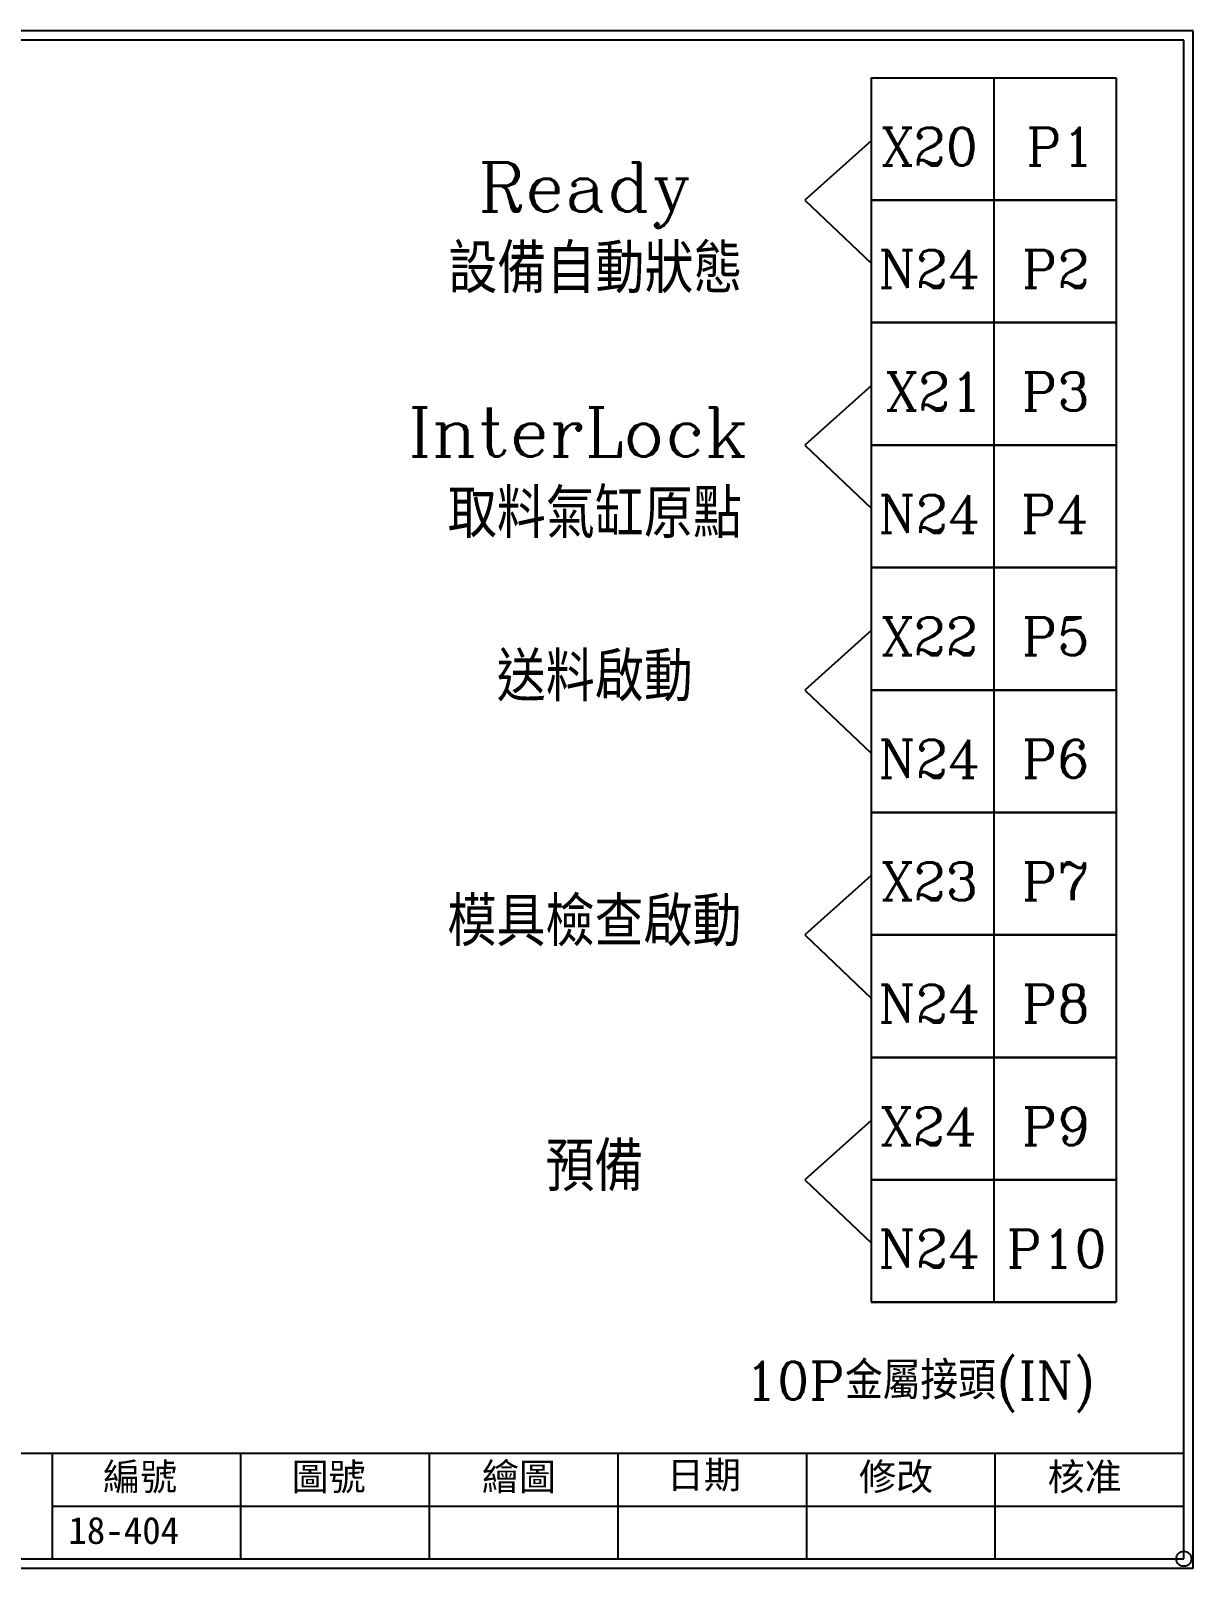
# Model space of a CAD drawing. Extents: x 275 to 562, y 265 to 469.
# Drawn here: x 407.8 to 561.9, y 264.9 to 468.9 of the extents above; entities that cross this region are included whole.
import ezdxf

# ---------------------------------------------------------------- set-up
doc = ezdxf.new("R2010")
doc.units = 0
doc.layers.get('0').update_dxf_attribs({"linetype": 'CONTINUOUS'})
doc.layers.add('圖框層', color=7, linetype='CONTINUOUS')
doc.layers.add('標尺寸層', color=3, linetype='CONTINUOUS')
doc.styles.add('CNS', font='romanc.shx', dxfattribs={"bigfont": 'chineset.shx'})
doc.styles.add('STSL', font='kaiu.ttf')

msp = doc.modelspace()

# ---------------------------------------------------------------- linework, layer by layer
at = {"color": 7}
msp.add_circle((560.65, 266.2), 1, dxfattribs=at)
at = {"layer": '圖框層', "color": 7}
for p, q in [((561.9, 468.91), (274.9, 468.91)), ((560.65, 467.66), (276.15, 467.66)), ((560.65, 266.2), (560.65, 467.66)), ((561.9, 264.95), (561.9, 468.91)), ((276.15, 280.2), (560.65, 280.2)), ((410.65, 266.2), (410.65, 280.2)), ((435.65, 266.2), (435.65, 280.2)), ((460.65, 266.2), (460.65, 280.2)), ((485.65, 266.2), (485.65, 280.2)), ((510.65, 266.2), (510.65, 280.2)), ((535.65, 266.2), (535.65, 280.2)), ((410.65, 273.2), (560.65, 273.2)), ((276.15, 266.2), (560.65, 266.2)), ((274.9, 264.95), (561.9, 264.95))]:
    msp.add_line(p, q, dxfattribs=at)
at = {"layer": '標尺寸層', "color": 7}
for p, q in [((519.21, 462.68), (535.45, 462.68)), ((519.21, 462.68), (519.21, 300.23)), ((535.45, 462.68), (551.7, 462.68)), ((535.45, 462.68), (535.45, 446.43)), ((551.7, 462.68), (551.7, 446.43)), ((519.21, 454.32), (510.39, 446.43)), ((510.39, 446.43), (519.21, 438.06)), ((519.21, 446.43), (535.45, 446.43)), ((535.45, 446.43), (519.21, 446.43)), ((519.21, 446.43), (535.45, 446.43)), ((535.45, 446.43), (551.7, 446.43)), ((551.7, 446.43), (535.45, 446.43)), ((535.45, 446.43), (551.7, 446.43)), ((535.45, 446.43), (535.45, 430.19)), ((551.7, 446.43), (551.7, 430.19)), ((535.45, 430.19), (519.21, 430.19)), ((519.21, 430.19), (535.45, 430.19)), ((551.7, 430.19), (535.45, 430.19)), ((535.45, 430.19), (551.7, 430.19)), ((535.45, 430.19), (535.45, 413.94)), ((551.7, 430.19), (551.7, 413.94)), ((519.21, 421.83), (510.39, 413.94)), ((510.39, 413.94), (519.21, 405.57)), ((535.45, 413.94), (519.21, 413.94)), ((519.21, 413.94), (535.45, 413.94)), ((551.7, 413.94), (535.45, 413.94)), ((535.45, 413.94), (551.7, 413.94)), ((535.45, 413.94), (535.45, 397.7)), ((551.7, 413.94), (551.7, 397.7)), ((535.45, 397.7), (519.21, 397.7)), ((519.21, 397.7), (535.45, 397.7)), ((551.7, 397.7), (535.45, 397.7)), ((535.45, 397.7), (551.7, 397.7)), ((535.45, 397.7), (535.45, 381.45)), ((551.7, 397.7), (551.7, 381.45)), ((519.21, 389.34), (510.39, 381.45)), ((510.39, 381.45), (519.21, 373.08)), ((535.45, 381.45), (519.21, 381.45)), ((519.21, 381.45), (535.45, 381.45)), ((551.7, 381.45), (535.45, 381.45)), ((535.45, 381.45), (551.7, 381.45)), ((535.45, 381.45), (535.45, 365.21)), ((551.7, 381.45), (551.7, 365.21)), ((535.45, 365.21), (519.21, 365.21)), ((519.21, 365.21), (535.45, 365.21)), ((551.7, 365.21), (535.45, 365.21)), ((535.45, 365.21), (551.7, 365.21)), ((535.45, 365.21), (535.45, 348.96)), ((551.7, 365.21), (551.7, 348.96)), ((519.21, 356.85), (510.39, 348.96)), ((510.39, 348.96), (519.21, 340.59)), ((535.45, 348.96), (519.21, 348.96)), ((519.21, 348.96), (535.45, 348.96)), ((551.7, 348.96), (535.45, 348.96)), ((535.45, 348.96), (551.7, 348.96)), ((535.45, 348.96), (535.45, 332.72)), ((551.7, 348.96), (551.7, 332.72)), ((535.45, 332.72), (519.21, 332.72)), ((519.21, 332.72), (535.45, 332.72)), ((519.21, 332.72), (535.45, 332.72)), ((535.45, 332.72), (519.21, 332.72)), ((519.21, 332.72), (535.45, 332.72)), ((551.7, 332.72), (535.45, 332.72)), ((535.45, 332.72), (551.7, 332.72)), ((535.45, 332.72), (551.7, 332.72)), ((551.7, 332.72), (535.45, 332.72)), ((535.45, 332.72), (551.7, 332.72)), ((535.45, 332.72), (535.45, 316.47)), ((551.7, 332.72), (551.7, 316.47)), ((519.21, 324.36), (510.39, 316.47)), ((510.39, 316.47), (519.21, 308.1)), ((535.45, 316.47), (519.21, 316.47)), ((519.21, 316.47), (535.45, 316.47)), ((551.7, 316.47), (535.45, 316.47)), ((535.45, 316.47), (551.7, 316.47)), ((535.45, 316.47), (535.45, 300.23)), ((551.7, 316.47), (551.7, 300.23)), ((519.21, 300.23), (535.45, 300.23)), ((535.45, 300.23), (519.21, 300.23)), ((519.21, 300.23), (535.45, 300.23)), ((535.45, 300.23), (519.21, 300.23)), ((519.21, 300.23), (535.45, 300.23)), ((535.45, 300.23), (551.7, 300.23)), ((551.7, 300.23), (535.45, 300.23)), ((535.45, 300.23), (551.7, 300.23)), ((551.7, 300.23), (535.45, 300.23)), ((535.45, 300.23), (551.7, 300.23))]:
    msp.add_line(p, q, dxfattribs=at)

# ---------------------------------------------------------------- texts
at = {"layer": '圖框層', "color": 7, "style": 'STSL'}
for s, p in [('繪圖', (467.59, 275.29)), ('日期', (492.12, 275.53)), ('編號', (417.36, 275.28)), ('圖號', (442.36, 275.28)), ('修改', (517.59, 275.29)), ('核准', (542.59, 275.29)), ('18-404', (412.76, 268.17))]:
    msp.add_text(s, height=3.6, dxfattribs=at).set_placement(p)
at = {"layer": '標尺寸層', "color": 7, "attachment_point": 1, "style": 'CNS'}
for s, width, insert, char_height in [('\\pi8.1226;\\P\\pi1.4559;X20', 16.2451, (519.06, 464.38), 5), ('\\pi8.1226;\\P\\pi4.313;P1', 16.2451, (535.45, 464.38), 5), ('\\pi11.73;Ready\\P\\pi7.7354;設備自動狀態', 53.7937, (455.4, 451.44), 6.5), ('\\pi8.1226;\\P\\pi1.0988;N24', 16.2451, (519.06, 448.14), 5), ('\\pi8.1226;\\P\\pi3.7178;P2', 16.2451, (535.45, 448.14), 5), ('\\pi8.1226;\\P\\pi2.0511;X21', 16.2451, (519.06, 431.89), 5), ('\\pi8.1226;\\P\\pi3.7178;P3', 16.2451, (535.45, 431.89), 5), ('\\pi2.4445;InterLock\\P\\pi7.6677;取料氣缸原點', 53.7937, (455.4, 418.95), 6.5), ('\\pi8.1226;\\P\\pi1.0988;N24', 16.2451, (519.06, 415.65), 5), ('\\pi8.1226;\\P\\pi3.5988;P4', 16.2451, (535.45, 415.65), 5), ('\\pi8.1226;\\P\\pi1.4559;X22', 16.2451, (519.06, 399.4), 5), ('\\pi8.1226;\\P\\pi3.7178;P5', 16.2451, (535.45, 399.4), 5), ('\\pi14.157;送料啟動', 53.7937, (455.4, 386.46), 6.5), ('\\pi8.1226;\\P\\pi1.0988;N24', 16.2451, (519.06, 383.16), 5), ('\\pi8.1226;\\P\\pi3.7178;P6', 16.2451, (535.45, 383.16), 5), ('\\pi8.1226;\\P\\pi1.4559;X23', 16.2451, (519.06, 366.91), 5), ('\\pi8.1226;\\P\\pi3.7178;P7', 16.2451, (535.45, 366.91), 5), ('\\pi7.6053;模具檢查啟動', 53.7937, (455.4, 353.97), 6.5), ('\\pi8.1226;\\P\\pi1.0988;N24', 16.2451, (519.06, 350.67), 5), ('\\pi8.1226;\\P\\pi3.7178;P8', 16.2451, (535.45, 350.67), 5), ('\\pi8.1226;\\P\\pi1.3369;X24', 16.2451, (519.06, 334.42), 5), ('\\pi8.1226;\\P\\pi3.7178;P9', 16.2451, (535.45, 334.42), 5), ('\\pi20.6;預備', 53.7937, (455.4, 321.48), 6.5), ('\\pi8.1226;\\P\\pi1.0988;N24', 16.2451, (519.06, 318.18), 5), ('\\pi8.1226;\\P\\pi1.694;P10', 16.2451, (535.45, 318.18), 5), ('10P金屬接頭(IN)', 93.7548, (502.44, 292.34), 5)]:
    msp.add_mtext_dynamic_manual_height_columns(s, width=width, gutter_width=32.5, heights=[0], dxfattribs=dict(at, insert=insert, char_height=char_height))

doc.saveas('drawing.dxf')
